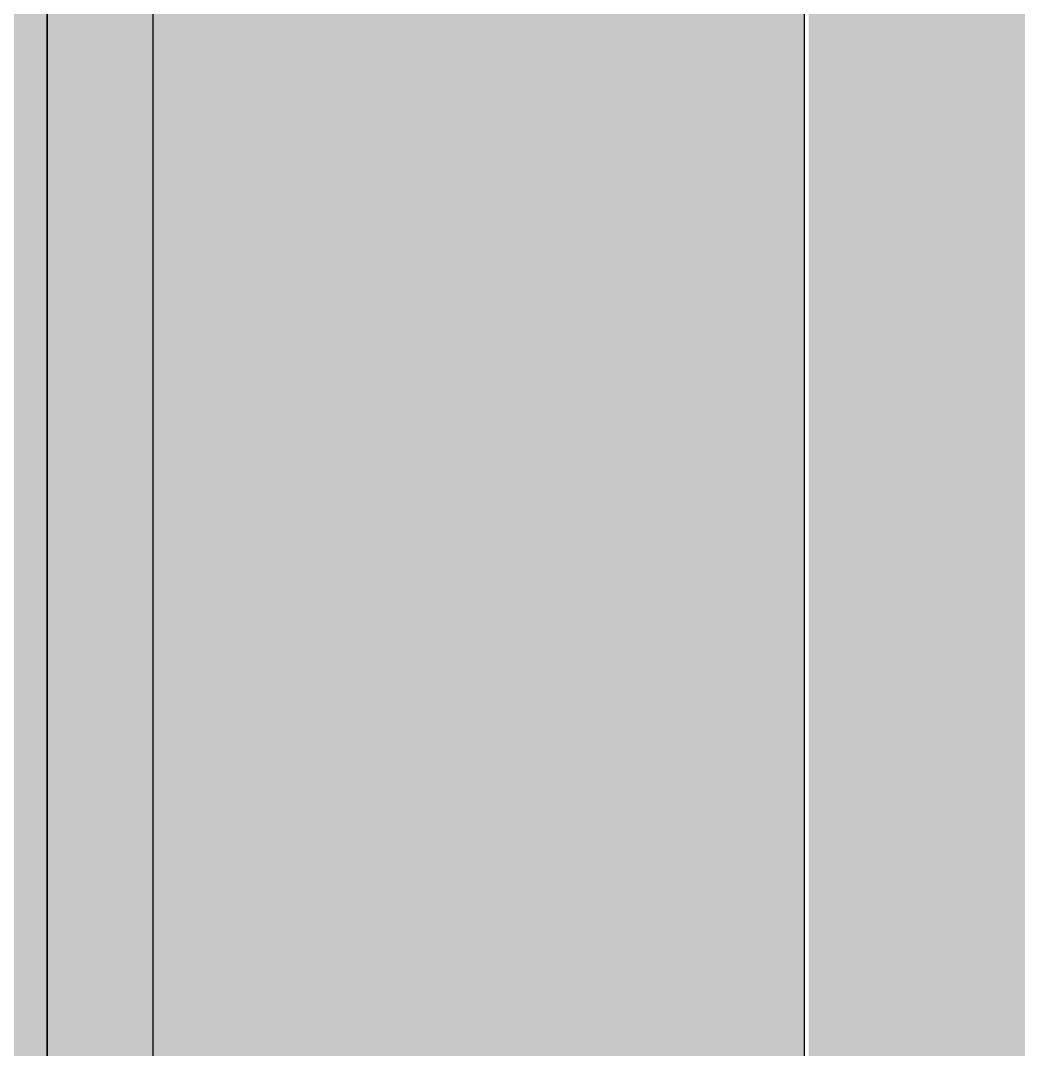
# Model space of a CAD drawing. Header units: millimetres. Extents: x 457 to 3457, y 154 to 6041.
# Drawn here: x 1074 to 1172.8, y 2210.9 to 2312.8 of the extents above; entities that cross this region are included whole.
import ezdxf

# ---------------------------------------------------------------- set-up
doc = ezdxf.new("R2010")
doc.units = ezdxf.units.MM
doc.layers.add('4E', color=7, linetype='Continuous')
doc.layers.add('TAXIWAYS', color=50, linetype='Continuous')

msp = doc.modelspace()

# ---------------------------------------------------------------- hatches: boundary and pattern name
at = {"layer": '4E', "true_color": 0x136734, "transparency": 33554687}
h = msp.add_hatch(color=116, dxfattribs=at)
h.dxf.hatch_style = 1
h.paths.add_polyline_path([(971.99, 1287.138), (971.99, 1437.122), (941.99, 1587.122), (941.99, 3167.122), (896.99, 3167.122), (896.99, 3167.122), (896.99, 927.122), (971.856, 927.122)])
h.paths.add_polyline_path([(1122.124, 927.122), (1122.002, 1257.122), (1121.99, 1257.122), (1121.99, 1437.122), (1151.99, 1587.122), (1151.99, 3167.122), (1196.99, 3167.122), (1196.99, 927.122)])
h.paths.add_polyline_path([(1196.99, 5407.122), (1122.124, 5407.122), (1121.99, 5047.106), (1121.99, 4897.122), (1151.99, 4747.122), (1151.99, 3167.122), (1196.99, 3167.122)])
h.paths.add_polyline_path([(2064.394, 691.068), (2064.394, 661.285), (2073.755, 661.285), (2073.755, 691.068)], flags=9)
h.paths.add_polyline_path([(2081.711, 992.43), (2109.554, 992.43), (2109.554, 1001.791), (2081.711, 1001.791)], flags=9)
h.paths.add_polyline_path([(2105.499, 632.581), (2135.671, 632.581), (2135.671, 641.942), (2105.499, 641.942)], flags=9)
at = {"layer": '4E', "true_color": 0x939598, "transparency": 33554687}
h = msp.add_hatch(color=252, dxfattribs=at)
h.dxf.hatch_style = 1
h.paths.add_polyline_path([(1016.587, 3166.902), (941.587, 3166.902), (941.587, 1586.902), (971.587, 1436.902), (971.587, 1286.902), (1016.587, 1286.902)])
h.paths.add_polyline_path([(1024.087, 1286.902), (971.587, 1286.902), (971.587, 1256.902), (971.977, 1256.902), (1024.087, 1256.902)])
h.paths.add_polyline_path([(1121.587, 1286.902), (1069.087, 1286.902), (1069.087, 1256.902), (1121.587, 1256.902)])
h.paths.add_polyline_path([(1151.587, 1586.902), (1151.587, 3166.902), (1076.587, 3166.902), (1076.587, 1286.902), (1121.587, 1286.902), (1121.587, 1436.902)])
h.paths.add_polyline_path([(1016.587, 5046.902), (971.587, 5046.902), (971.587, 4896.902), (941.587, 4746.902), (941.587, 3166.902), (1016.587, 3166.902)])
h.paths.add_polyline_path([(1121.587, 5046.902), (1076.587, 5046.902), (1076.587, 3166.902), (1151.587, 3166.902), (1151.587, 4746.902), (1121.587, 4896.902)])
h.paths.add_polyline_path([(1121.587, 5076.902), (1069.087, 5076.902), (1069.087, 5046.902), (1121.587, 5046.902)])
h.paths.add_polyline_path([(1024.087, 5076.902), (971.587, 5076.902), (971.587, 5046.902), (1016.587, 5046.902), (1024.087, 5046.902)])
at = {"layer": '4E', "true_color": 0x383838, "transparency": 33554687}
h = msp.add_hatch(color=250, dxfattribs=at)
h.dxf.hatch_style = 1
h.paths.add_polyline_path([(1076.587, 5046.902), (1069.087, 5046.902), (1069.087, 1286.902), (1076.587, 1286.902)])

# ---------------------------------------------------------------- linework, layer by layer
at = {"layer": '4E'}
for p, q in [((1076.587, 1286.902), (1076.587, 3166.902)), ((1151.587, 1586.902), (1151.587, 3166.902))]:
    msp.add_line(p, q, dxfattribs=at)
msp.add_lwpolyline([(1069.087, 5046.902), (1076.587, 5046.902), (1076.587, 1286.902), (1069.087, 1286.902)], close=True, dxfattribs=at)
at = {"layer": 'TAXIWAYS'}
for points in [[(1076.587, 2126.877), (1076.587, 2701.249)], [(1087.087, 2126.877), (1087.087, 2701.249)]]:
    msp.add_lwpolyline(points, dxfattribs=at)

doc.saveas('drawing.dxf')
